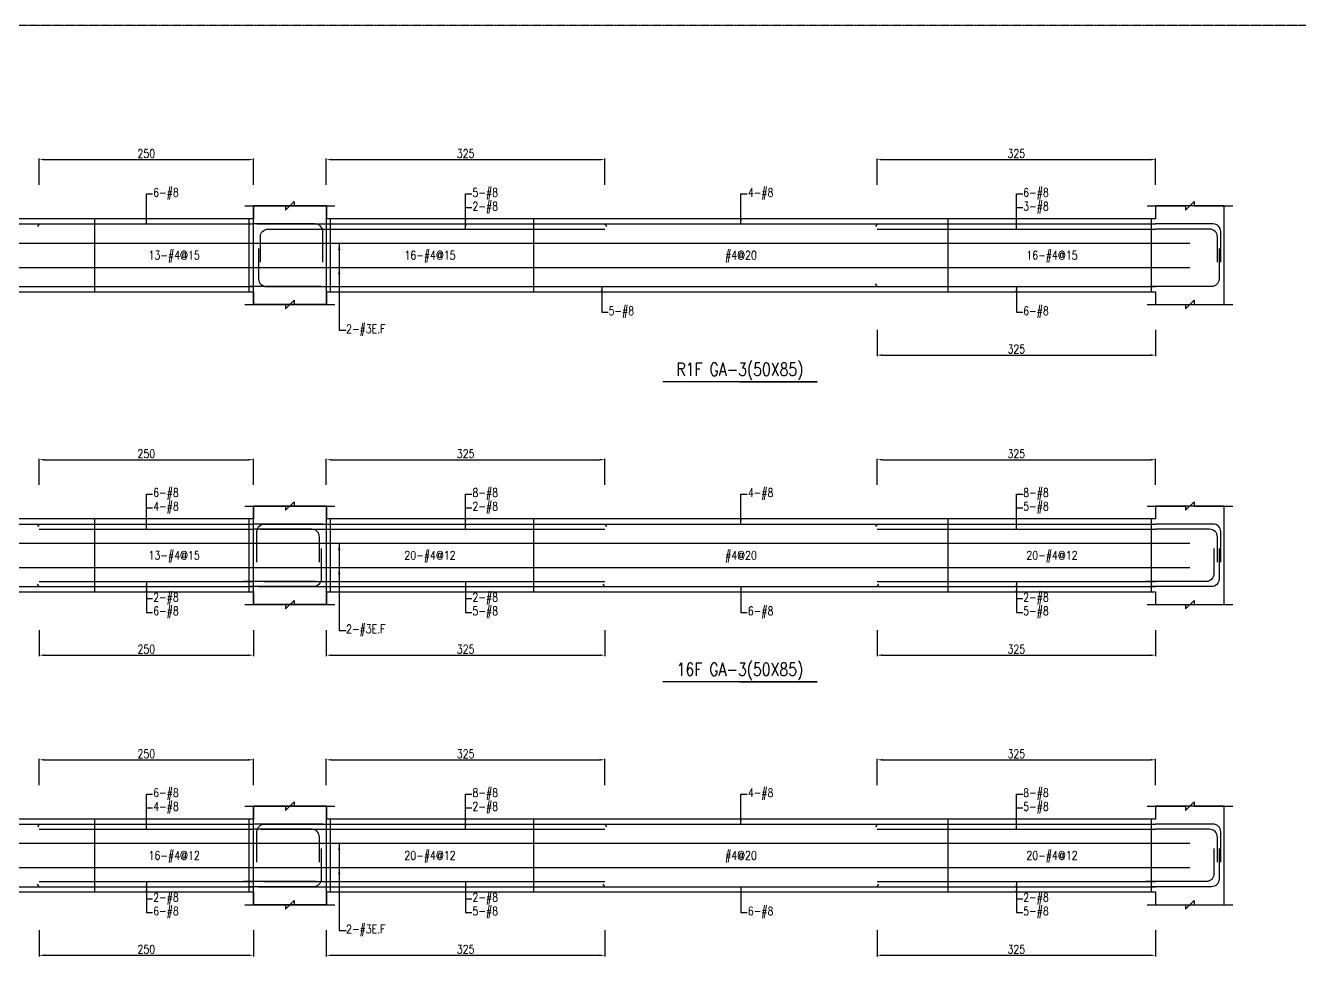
# Model space of a CAD drawing. Header units: millimetres. Extents: x 0 to 84580, y -12276 to 4373.
# Drawn here: x 34273 to 35759, y -2088 to -1000 of the extents above; entities that cross this region are included whole.
import ezdxf
from ezdxf.enums import TextEntityAlignment as Align

# ---------------------------------------------------------------- set-up
doc = ezdxf.new("R2010")
doc.units = ezdxf.units.MM
doc.header["$MEASUREMENT"] = 0
doc.linetypes.add('CENTER', pattern=[2, 1.25, -0.25, 0.25, -0.25])
for name, color, linetype in [('S-DIM', 2, 'Continuous'), ('S-GRID', 1, 'CENTER'), ('S-LEADER', 2, 'Continuous'), ('S-RC', 130, 'Continuous'), ('S-REINF', 6, 'Continuous'), ('S-TEXT', 2, 'Continuous')]:
    doc.layers.add(name, color=color, linetype=linetype)
doc.styles.add('CS4', font='romans.shx', dxfattribs={"width": 0.8, "bigfont": 'lsp.shx'})
doc.styles.get("Standard").update_dxf_attribs({"font": 'arial.ttf'})
doc.dimstyles.new('ISO-25', dxfattribs={"dimtxt": 2.5, "dimasz": 2.5, "dimexe": 1.25, "dimexo": 0.625, "dimtad": 1, "dimtxsty": 'Standard', "dimcen": 2.5, "dimadec": 0, "dimazin": 0, "dimtfac": 1, "dimtmove": 0, "dimatfit": 3, "dimfxl": 0, "dimarcsym": 0})

# ---------------------------------------------------------------- blocks, each defined once
blk = doc.blocks.new('*D927')
at = {"layer": 'DEFPOINTS', "color": 0, "transparency": 16777216}
for p in [(34538.8, -1856.4), (34288.8, -1886.4), (34538.8, -1886.4)]:
    blk.add_point(p, dxfattribs=at)
at = {"layer": 'S-DIM', "color": 0, "lineweight": -2, "transparency": 16777216}
for p, q in [((34288.8, -1885.8), (34288.8, -1855.2)), ((34294.8, -1856.4), (34532.8, -1856.4)), ((34538.8, -1885.8), (34538.8, -1855.2))]:
    blk.add_line(p, q, dxfattribs=at)
at = {"layer": 'S-DIM', "color": 0, "transparency": 16777216}
for points in [[(34294.8, -1855.4), (34294.8, -1857.4), (34288.8, -1856.4)], [(34532.8, -1855.4), (34532.8, -1857.4), (34538.8, -1856.4)]]:
    blk.add_solid(points, dxfattribs=at)
at = {"layer": 'S-DIM', "color": 0, "transparency": 16777216, "insert": (34413.8, -1849.4), "char_height": 10, "attachment_point": 5, "style": 'CS4'}
blk.add_mtext('250', dxfattribs=at)
blk = doc.blocks.new('*D929')
at = {"layer": 'DEFPOINTS', "color": 0, "transparency": 16777216}
for p in [(34288.8, -2054.4), (34538.8, -2054.4), (34538.8, -2084.4)]:
    blk.add_point(p, dxfattribs=at)
at = {"layer": 'S-DIM', "color": 0, "lineweight": -2, "transparency": 16777216}
for p, q in [((34288.8, -2055.1), (34288.8, -2085.7)), ((34538.8, -2055.1), (34538.8, -2085.7)), ((34294.8, -2084.4), (34532.8, -2084.4))]:
    blk.add_line(p, q, dxfattribs=at)
at = {"layer": 'S-DIM', "color": 0, "transparency": 16777216}
for points in [[(34294.8, -2083.4), (34294.8, -2085.4), (34288.8, -2084.4)], [(34532.8, -2083.4), (34532.8, -2085.4), (34538.8, -2084.4)]]:
    blk.add_solid(points, dxfattribs=at)
at = {"layer": 'S-DIM', "color": 0, "transparency": 16777216, "insert": (34413.8, -2077.4), "char_height": 10, "attachment_point": 5, "style": 'CS4'}
blk.add_mtext('250', dxfattribs=at)
blk = doc.blocks.new('*D931')
at = {"layer": 'DEFPOINTS', "color": 0, "transparency": 16777216}
for p in [(34538.8, -1506.4), (34288.8, -1536.4), (34538.8, -1536.4)]:
    blk.add_point(p, dxfattribs=at)
at = {"layer": 'S-DIM', "color": 0, "lineweight": -2, "transparency": 16777216}
for p, q in [((34288.8, -1535.8), (34288.8, -1505.2)), ((34294.8, -1506.4), (34532.8, -1506.4)), ((34538.8, -1535.8), (34538.8, -1505.2))]:
    blk.add_line(p, q, dxfattribs=at)
at = {"layer": 'S-DIM', "color": 0, "transparency": 16777216}
for points in [[(34294.8, -1505.4), (34294.8, -1507.4), (34288.8, -1506.4)], [(34532.8, -1505.4), (34532.8, -1507.4), (34538.8, -1506.4)]]:
    blk.add_solid(points, dxfattribs=at)
at = {"layer": 'S-DIM', "color": 0, "transparency": 16777216, "insert": (34413.8, -1499.4), "char_height": 10, "attachment_point": 5, "style": 'CS4'}
blk.add_mtext('250', dxfattribs=at)
blk = doc.blocks.new('*D933')
at = {"layer": 'DEFPOINTS', "color": 0, "transparency": 16777216}
for p in [(34288.8, -1704.4), (34538.8, -1704.4), (34538.8, -1734.4)]:
    blk.add_point(p, dxfattribs=at)
at = {"layer": 'S-DIM', "color": 0, "lineweight": -2, "transparency": 16777216}
for p, q in [((34288.8, -1705.1), (34288.8, -1735.7)), ((34538.8, -1705.1), (34538.8, -1735.7)), ((34294.8, -1734.4), (34532.8, -1734.4))]:
    blk.add_line(p, q, dxfattribs=at)
at = {"layer": 'S-DIM', "color": 0, "transparency": 16777216}
for points in [[(34294.8, -1733.4), (34294.8, -1735.4), (34288.8, -1734.4)], [(34532.8, -1733.4), (34532.8, -1735.4), (34538.8, -1734.4)]]:
    blk.add_solid(points, dxfattribs=at)
at = {"layer": 'S-DIM', "color": 0, "transparency": 16777216, "insert": (34413.8, -1727.4), "char_height": 10, "attachment_point": 5, "style": 'CS4'}
blk.add_mtext('250', dxfattribs=at)
blk = doc.blocks.new('*D942')
at = {"layer": 'DEFPOINTS', "color": 0, "transparency": 16777216}
for p in [(34538.8, -1156.4), (34288.8, -1186.4), (34538.8, -1186.4)]:
    blk.add_point(p, dxfattribs=at)
at = {"layer": 'S-DIM', "color": 0, "lineweight": -2, "transparency": 16777216}
for p, q in [((34288.8, -1185.8), (34288.8, -1155.2)), ((34294.8, -1156.4), (34532.8, -1156.4)), ((34538.8, -1185.8), (34538.8, -1155.2))]:
    blk.add_line(p, q, dxfattribs=at)
at = {"layer": 'S-DIM', "color": 0, "transparency": 16777216}
for points in [[(34294.8, -1155.4), (34294.8, -1157.4), (34288.8, -1156.4)], [(34532.8, -1155.4), (34532.8, -1157.4), (34538.8, -1156.4)]]:
    blk.add_solid(points, dxfattribs=at)
at = {"layer": 'S-DIM', "color": 0, "transparency": 16777216, "insert": (34413.8, -1149.4), "char_height": 10, "attachment_point": 5, "style": 'CS4'}
blk.add_mtext('250', dxfattribs=at)
blk = doc.blocks.new('*D937')
at = {"layer": 'DEFPOINTS', "color": 0, "transparency": 16777216}
for p in [(34948.8, -1856.4), (34623.8, -1886.4), (34948.8, -1886.4)]:
    blk.add_point(p, dxfattribs=at)
at = {"layer": 'S-DIM', "color": 0, "lineweight": -2, "transparency": 16777216}
for p, q in [((34623.8, -1885.8), (34623.8, -1855.2)), ((34629.8, -1856.4), (34942.8, -1856.4)), ((34948.8, -1885.8), (34948.8, -1855.2))]:
    blk.add_line(p, q, dxfattribs=at)
at = {"layer": 'S-DIM', "color": 0, "transparency": 16777216}
for points in [[(34629.8, -1855.4), (34629.8, -1857.4), (34623.8, -1856.4)], [(34942.8, -1855.4), (34942.8, -1857.4), (34948.8, -1856.4)]]:
    blk.add_solid(points, dxfattribs=at)
at = {"layer": 'S-DIM', "color": 0, "transparency": 16777216, "insert": (34786.3, -1849.4), "char_height": 10, "attachment_point": 5, "style": 'CS4'}
blk.add_mtext('325', dxfattribs=at)
blk = doc.blocks.new('*D938')
at = {"layer": 'DEFPOINTS', "color": 0, "transparency": 16777216}
for p in [(35591.3, -1856.4), (35266.3, -1886.4), (35591.3, -1886.4)]:
    blk.add_point(p, dxfattribs=at)
at = {"layer": 'S-DIM', "color": 0, "lineweight": -2, "transparency": 16777216}
for p, q in [((35266.3, -1885.8), (35266.3, -1855.2)), ((35272.3, -1856.4), (35585.3, -1856.4)), ((35591.3, -1885.8), (35591.3, -1855.2))]:
    blk.add_line(p, q, dxfattribs=at)
at = {"layer": 'S-DIM', "color": 0, "transparency": 16777216}
for points in [[(35272.3, -1855.4), (35272.3, -1857.4), (35266.3, -1856.4)], [(35585.3, -1855.4), (35585.3, -1857.4), (35591.3, -1856.4)]]:
    blk.add_solid(points, dxfattribs=at)
at = {"layer": 'S-DIM', "color": 0, "transparency": 16777216, "insert": (35428.8, -1849.4), "char_height": 10, "attachment_point": 5, "style": 'CS4'}
blk.add_mtext('325', dxfattribs=at)
blk = doc.blocks.new('*D939')
at = {"layer": 'DEFPOINTS', "color": 0, "transparency": 16777216}
for p in [(34623.8, -2054.4), (34948.8, -2054.4), (34948.8, -2084.4)]:
    blk.add_point(p, dxfattribs=at)
at = {"layer": 'S-DIM', "color": 0, "lineweight": -2, "transparency": 16777216}
for p, q in [((34623.8, -2055.1), (34623.8, -2085.7)), ((34948.8, -2055.1), (34948.8, -2085.7)), ((34629.8, -2084.4), (34942.8, -2084.4))]:
    blk.add_line(p, q, dxfattribs=at)
at = {"layer": 'S-DIM', "color": 0, "transparency": 16777216}
for points in [[(34629.8, -2083.4), (34629.8, -2085.4), (34623.8, -2084.4)], [(34942.8, -2083.4), (34942.8, -2085.4), (34948.8, -2084.4)]]:
    blk.add_solid(points, dxfattribs=at)
at = {"layer": 'S-DIM', "color": 0, "transparency": 16777216, "insert": (34786.3, -2077.4), "char_height": 10, "attachment_point": 5, "style": 'CS4'}
blk.add_mtext('325', dxfattribs=at)
blk = doc.blocks.new('*D940')
at = {"layer": 'DEFPOINTS', "color": 0, "transparency": 16777216}
for p in [(35266.3, -2054.4), (35591.3, -2054.4), (35591.3, -2084.4)]:
    blk.add_point(p, dxfattribs=at)
at = {"layer": 'S-DIM', "color": 0, "lineweight": -2, "transparency": 16777216}
for p, q in [((35266.3, -2055.1), (35266.3, -2085.7)), ((35591.3, -2055.1), (35591.3, -2085.7)), ((35272.3, -2084.4), (35585.3, -2084.4))]:
    blk.add_line(p, q, dxfattribs=at)
at = {"layer": 'S-DIM', "color": 0, "transparency": 16777216}
for points in [[(35272.3, -2083.4), (35272.3, -2085.4), (35266.3, -2084.4)], [(35585.3, -2083.4), (35585.3, -2085.4), (35591.3, -2084.4)]]:
    blk.add_solid(points, dxfattribs=at)
at = {"layer": 'S-DIM', "color": 0, "transparency": 16777216, "insert": (35428.8, -2077.4), "char_height": 10, "attachment_point": 5, "style": 'CS4'}
blk.add_mtext('325', dxfattribs=at)
blk = doc.blocks.new('*D948')
at = {"layer": 'DEFPOINTS', "color": 0, "transparency": 16777216}
for p in [(34948.8, -1506.4), (34623.8, -1536.4), (34948.8, -1536.4)]:
    blk.add_point(p, dxfattribs=at)
at = {"layer": 'S-DIM', "color": 0, "lineweight": -2, "transparency": 16777216}
for p, q in [((34623.8, -1535.8), (34623.8, -1505.2)), ((34629.8, -1506.4), (34942.8, -1506.4)), ((34948.8, -1535.8), (34948.8, -1505.2))]:
    blk.add_line(p, q, dxfattribs=at)
at = {"layer": 'S-DIM', "color": 0, "transparency": 16777216}
for points in [[(34629.8, -1505.4), (34629.8, -1507.4), (34623.8, -1506.4)], [(34942.8, -1505.4), (34942.8, -1507.4), (34948.8, -1506.4)]]:
    blk.add_solid(points, dxfattribs=at)
at = {"layer": 'S-DIM', "color": 0, "transparency": 16777216, "insert": (34786.3, -1499.4), "char_height": 10, "attachment_point": 5, "style": 'CS4'}
blk.add_mtext('325', dxfattribs=at)
blk = doc.blocks.new('*D949')
at = {"layer": 'DEFPOINTS', "color": 0, "transparency": 16777216}
for p in [(35591.3, -1506.4), (35266.3, -1536.4), (35591.3, -1536.4)]:
    blk.add_point(p, dxfattribs=at)
at = {"layer": 'S-DIM', "color": 0, "lineweight": -2, "transparency": 16777216}
for p, q in [((35266.3, -1535.8), (35266.3, -1505.2)), ((35272.3, -1506.4), (35585.3, -1506.4)), ((35591.3, -1535.8), (35591.3, -1505.2))]:
    blk.add_line(p, q, dxfattribs=at)
at = {"layer": 'S-DIM', "color": 0, "transparency": 16777216}
for points in [[(35272.3, -1505.4), (35272.3, -1507.4), (35266.3, -1506.4)], [(35585.3, -1505.4), (35585.3, -1507.4), (35591.3, -1506.4)]]:
    blk.add_solid(points, dxfattribs=at)
at = {"layer": 'S-DIM', "color": 0, "transparency": 16777216, "insert": (35428.8, -1499.4), "char_height": 10, "attachment_point": 5, "style": 'CS4'}
blk.add_mtext('325', dxfattribs=at)
blk = doc.blocks.new('*D950')
at = {"layer": 'DEFPOINTS', "color": 0, "transparency": 16777216}
for p in [(34623.8, -1704.4), (34948.8, -1704.4), (34948.8, -1734.4)]:
    blk.add_point(p, dxfattribs=at)
at = {"layer": 'S-DIM', "color": 0, "lineweight": -2, "transparency": 16777216}
for p, q in [((34623.8, -1705.1), (34623.8, -1735.7)), ((34948.8, -1705.1), (34948.8, -1735.7)), ((34629.8, -1734.4), (34942.8, -1734.4))]:
    blk.add_line(p, q, dxfattribs=at)
at = {"layer": 'S-DIM', "color": 0, "transparency": 16777216}
for points in [[(34629.8, -1733.4), (34629.8, -1735.4), (34623.8, -1734.4)], [(34942.8, -1733.4), (34942.8, -1735.4), (34948.8, -1734.4)]]:
    blk.add_solid(points, dxfattribs=at)
at = {"layer": 'S-DIM', "color": 0, "transparency": 16777216, "insert": (34786.3, -1727.4), "char_height": 10, "attachment_point": 5, "style": 'CS4'}
blk.add_mtext('325', dxfattribs=at)
blk = doc.blocks.new('*D951')
at = {"layer": 'DEFPOINTS', "color": 0, "transparency": 16777216}
for p in [(35266.3, -1704.4), (35591.3, -1704.4), (35591.3, -1734.4)]:
    blk.add_point(p, dxfattribs=at)
at = {"layer": 'S-DIM', "color": 0, "lineweight": -2, "transparency": 16777216}
for p, q in [((35266.3, -1705.1), (35266.3, -1735.7)), ((35591.3, -1705.1), (35591.3, -1735.7)), ((35272.3, -1734.4), (35585.3, -1734.4))]:
    blk.add_line(p, q, dxfattribs=at)
at = {"layer": 'S-DIM', "color": 0, "transparency": 16777216}
for points in [[(35272.3, -1733.4), (35272.3, -1735.4), (35266.3, -1734.4)], [(35585.3, -1733.4), (35585.3, -1735.4), (35591.3, -1734.4)]]:
    blk.add_solid(points, dxfattribs=at)
at = {"layer": 'S-DIM', "color": 0, "transparency": 16777216, "insert": (35428.8, -1727.4), "char_height": 10, "attachment_point": 5, "style": 'CS4'}
blk.add_mtext('325', dxfattribs=at)
blk = doc.blocks.new('*D952')
at = {"layer": 'DEFPOINTS', "color": 0, "transparency": 16777216}
for p in [(34948.8, -1156.4), (34623.8, -1186.4), (34948.8, -1186.4)]:
    blk.add_point(p, dxfattribs=at)
at = {"layer": 'S-DIM', "color": 0, "lineweight": -2, "transparency": 16777216}
for p, q in [((34623.8, -1185.8), (34623.8, -1155.2)), ((34629.8, -1156.4), (34942.8, -1156.4)), ((34948.8, -1185.8), (34948.8, -1155.2))]:
    blk.add_line(p, q, dxfattribs=at)
at = {"layer": 'S-DIM', "color": 0, "transparency": 16777216}
for points in [[(34629.8, -1155.4), (34629.8, -1157.4), (34623.8, -1156.4)], [(34942.8, -1155.4), (34942.8, -1157.4), (34948.8, -1156.4)]]:
    blk.add_solid(points, dxfattribs=at)
at = {"layer": 'S-DIM', "color": 0, "transparency": 16777216, "insert": (34786.3, -1149.4), "char_height": 10, "attachment_point": 5, "style": 'CS4'}
blk.add_mtext('325', dxfattribs=at)
blk = doc.blocks.new('*D953')
at = {"layer": 'DEFPOINTS', "color": 0, "transparency": 16777216}
for p in [(35591.3, -1156.4), (35266.3, -1186.4), (35591.3, -1186.4)]:
    blk.add_point(p, dxfattribs=at)
at = {"layer": 'S-DIM', "color": 0, "lineweight": -2, "transparency": 16777216}
for p, q in [((35266.3, -1185.8), (35266.3, -1155.2)), ((35272.3, -1156.4), (35585.3, -1156.4)), ((35591.3, -1185.8), (35591.3, -1155.2))]:
    blk.add_line(p, q, dxfattribs=at)
at = {"layer": 'S-DIM', "color": 0, "transparency": 16777216}
for points in [[(35272.3, -1155.4), (35272.3, -1157.4), (35266.3, -1156.4)], [(35585.3, -1155.4), (35585.3, -1157.4), (35591.3, -1156.4)]]:
    blk.add_solid(points, dxfattribs=at)
at = {"layer": 'S-DIM', "color": 0, "transparency": 16777216, "insert": (35428.8, -1149.4), "char_height": 10, "attachment_point": 5, "style": 'CS4'}
blk.add_mtext('325', dxfattribs=at)
blk = doc.blocks.new('*D954')
at = {"layer": 'DEFPOINTS', "color": 0, "transparency": 16777216}
for p in [(35266.3, -1354.4), (35591.3, -1354.4), (35591.3, -1384.4)]:
    blk.add_point(p, dxfattribs=at)
at = {"layer": 'S-DIM', "color": 0, "lineweight": -2, "transparency": 16777216}
for p, q in [((35266.3, -1355.1), (35266.3, -1385.7)), ((35591.3, -1355.1), (35591.3, -1385.7)), ((35272.3, -1384.4), (35585.3, -1384.4))]:
    blk.add_line(p, q, dxfattribs=at)
at = {"layer": 'S-DIM', "color": 0, "transparency": 16777216}
for points in [[(35272.3, -1383.4), (35272.3, -1385.4), (35266.3, -1384.4)], [(35585.3, -1383.4), (35585.3, -1385.4), (35591.3, -1384.4)]]:
    blk.add_solid(points, dxfattribs=at)
at = {"layer": 'S-DIM', "color": 0, "transparency": 16777216, "insert": (35428.8, -1377.4), "char_height": 10, "attachment_point": 5, "style": 'CS4'}
blk.add_mtext('325', dxfattribs=at)

msp = doc.modelspace()

# ---------------------------------------------------------------- linework, layer by layer
at = {"layer": 'S-GRID'}
msp.add_lwpolyline([(32603, -3069), (35832, -3069), (35832, -1000), (32603, -1000), (32603, -3069)], dxfattribs=at)
at = {"layer": 'S-RC'}
for points in [[(34528.814, -1210.438), (34576.314, -1210.447), (34576.313, -1215.447), (34586.315, -1205.449), (34586.314, -1210.449), (34633.814, -1210.459)], [(34528.814, -1210.438), (34576.314, -1210.447), (34576.313, -1215.447), (34586.315, -1205.449), (34586.314, -1210.449), (34633.814, -1210.459)], [(34538.814, -1310.438), (34538.814, -1325.438), (34623.814, -1325.438), (34623.814, -1210.438), (34538.814, -1210.438), (34538.814, -1225.438)], [(34623.814, -1310.438), (34623.814, -1325.438), (34538.814, -1325.438), (34538.814, -1210.438), (34623.814, -1210.438), (34623.814, -1225.438)], [(35581.314, -1210.438), (35626.314, -1210.447), (35626.313, -1215.447), (35636.315, -1205.449), (35636.314, -1210.449), (35681.314, -1210.458)], [(35591.314, -1310.438), (35591.314, -1325.438), (35671.314, -1325.438), (35671.314, -1210.438), (35591.314, -1210.438), (35591.314, -1225.438)], [(34538.814, -1225.438), (33798.814, -1225.438)], [(35591.314, -1225.438), (34623.814, -1225.438)], [(33798.814, -1310.438), (34538.814, -1310.438)], [(34528.814, -1325.438), (34576.314, -1325.447), (34576.313, -1330.447), (34586.315, -1320.449), (34586.314, -1325.449), (34633.814, -1325.459)], [(34528.814, -1325.438), (34576.314, -1325.447), (34576.313, -1330.447), (34586.315, -1320.449), (34586.314, -1325.449), (34633.814, -1325.459)], [(34623.814, -1310.438), (35591.314, -1310.438)], [(35581.314, -1325.438), (35626.314, -1325.447), (35626.313, -1330.447), (35636.315, -1320.449), (35636.314, -1325.449), (35681.314, -1325.458)], [(35106.314, -1415.438), (35196.314, -1415.438), (35016.314, -1415.438)], [(34528.814, -1560.438), (34576.314, -1560.447), (34576.313, -1565.447), (34586.315, -1555.449), (34586.314, -1560.449), (34633.814, -1560.459)], [(34528.814, -1560.438), (34576.314, -1560.447), (34576.313, -1565.447), (34586.315, -1555.449), (34586.314, -1560.449), (34633.814, -1560.459)], [(34538.814, -1660.438), (34538.814, -1675.438), (34623.814, -1675.438), (34623.814, -1560.438), (34538.814, -1560.438), (34538.814, -1575.438)], [(34623.814, -1660.438), (34623.814, -1675.438), (34538.814, -1675.438), (34538.814, -1560.438), (34623.814, -1560.438), (34623.814, -1575.438)], [(35581.314, -1560.438), (35626.314, -1560.447), (35626.313, -1565.447), (35636.315, -1555.449), (35636.314, -1560.449), (35681.314, -1560.458)], [(35591.314, -1660.438), (35591.314, -1675.438), (35671.314, -1675.438), (35671.314, -1560.438), (35591.314, -1560.438), (35591.314, -1575.438)], [(34538.814, -1575.438), (33798.814, -1575.438)], [(35591.314, -1575.438), (34623.814, -1575.438)], [(33798.814, -1660.438), (34538.814, -1660.438)], [(34623.814, -1660.438), (35591.314, -1660.438)], [(34528.814, -1675.438), (34576.314, -1675.447), (34576.313, -1680.447), (34586.315, -1670.449), (34586.314, -1675.449), (34633.814, -1675.459)], [(34528.814, -1675.438), (34576.314, -1675.447), (34576.313, -1680.447), (34586.315, -1670.449), (34586.314, -1675.449), (34633.814, -1675.459)], [(35581.314, -1675.438), (35626.314, -1675.447), (35626.313, -1680.447), (35636.315, -1670.449), (35636.314, -1675.449), (35681.314, -1675.458)], [(35106.314, -1765.438), (35196.314, -1765.438), (35016.314, -1765.438)], [(34528.814, -1910.438), (34576.314, -1910.447), (34576.313, -1915.447), (34586.315, -1905.449), (34586.314, -1910.449), (34633.814, -1910.459)], [(34528.814, -1910.438), (34576.314, -1910.447), (34576.313, -1915.447), (34586.315, -1905.449), (34586.314, -1910.449), (34633.814, -1910.459)], [(34538.814, -2010.438), (34538.814, -2025.438), (34623.814, -2025.438), (34623.814, -1910.438), (34538.814, -1910.438), (34538.814, -1925.438)], [(34623.814, -2010.438), (34623.814, -2025.438), (34538.814, -2025.438), (34538.814, -1910.438), (34623.814, -1910.438), (34623.814, -1925.438)], [(35581.314, -1910.438), (35626.314, -1910.447), (35626.313, -1915.447), (35636.315, -1905.449), (35636.314, -1910.449), (35681.314, -1910.458)], [(35591.314, -2010.438), (35591.314, -2025.438), (35671.314, -2025.438), (35671.314, -1910.438), (35591.314, -1910.438), (35591.314, -1925.438)], [(34538.814, -1925.438), (33798.814, -1925.438)], [(35591.314, -1925.438), (34623.814, -1925.438)], [(33798.814, -2010.438), (34538.814, -2010.438)], [(34528.814, -2025.438), (34576.314, -2025.447), (34576.313, -2030.447), (34586.315, -2020.449), (34586.314, -2025.449), (34633.814, -2025.459)], [(34528.814, -2025.438), (34576.314, -2025.447), (34576.313, -2030.447), (34586.315, -2020.449), (34586.314, -2025.449), (34633.814, -2025.459)], [(34623.814, -2010.438), (35591.314, -2010.438)], [(35581.314, -2025.438), (35626.314, -2025.447), (35626.313, -2030.447), (35636.315, -2020.449), (35636.314, -2025.449), (35681.314, -2025.458)]]:
    msp.add_lwpolyline(points, dxfattribs=at)
at = {"layer": 'S-REINF'}
for points in [[(34048.814, -1231.438), (34288.814, -1231.438)], [(34288.814, -1231.438), (34286.814, -1234.438)], [(34288.814, -1231.438), (34538.814, -1231.438)], [(34542.814, -1231.438), (34623.814, -1231.438)], [(34623.814, -1231.438), (34948.814, -1231.438)], [(34948.814, -1231.438), (34950.814, -1234.438)], [(34948.814, -1231.438), (35266.314, -1231.438)], [(35266.314, -1231.438), (35264.314, -1234.438)], [(35266.314, -1231.438), (35591.314, -1231.438)], [(34623.814, -1237.438), (34948.814, -1237.438)], [(35266.314, -1237.438), (35591.314, -1237.438)], [(33798.814, -1304.438), (34538.814, -1304.438)], [(34617.814, -1304.438), (34532.814, -1304.438)], [(34623.814, -1304.438), (35266.314, -1304.438)], [(35266.314, -1304.438), (35264.314, -1301.438)], [(35266.314, -1304.438), (35591.314, -1304.438)], [(34048.814, -1581.438), (34288.814, -1581.438)], [(34288.814, -1581.438), (34286.814, -1584.438)], [(34288.814, -1581.438), (34538.814, -1581.438)], [(34288.814, -1587.438), (34538.814, -1587.438)], [(34619.814, -1581.438), (34538.814, -1581.438)], [(34546.814, -1587.438), (34623.814, -1587.438)], [(34623.814, -1581.438), (34948.814, -1581.438)], [(34623.814, -1587.438), (34948.814, -1587.438)], [(34948.814, -1581.438), (34950.814, -1584.438)], [(34948.814, -1581.438), (35266.314, -1581.438)], [(35266.314, -1581.438), (35264.314, -1584.438)], [(35266.314, -1581.438), (35591.314, -1581.438)], [(35266.314, -1587.438), (35591.314, -1587.438)], [(34288.814, -1648.438), (34538.814, -1648.438)], [(34611.814, -1648.438), (34526.814, -1648.438)], [(34550.814, -1648.438), (34623.814, -1648.438)], [(34623.814, -1648.438), (34948.814, -1648.438)], [(35266.314, -1648.438), (35591.314, -1648.438)], [(34048.814, -1654.438), (34288.814, -1654.438)], [(34288.814, -1654.438), (34286.814, -1651.438)], [(34288.814, -1654.438), (34538.814, -1654.438)], [(34544.814, -1654.438), (34623.814, -1654.438)], [(34623.814, -1654.438), (34948.814, -1654.438)], [(34948.814, -1654.438), (34946.814, -1651.438)], [(34948.814, -1654.438), (35266.314, -1654.438)], [(35266.314, -1654.438), (35268.314, -1651.438)], [(35266.314, -1654.438), (35591.314, -1654.438)], [(34048.814, -1931.438), (34288.814, -1931.438)], [(34288.814, -1931.438), (34286.814, -1934.438)], [(34288.814, -1931.438), (34538.814, -1931.438)], [(34619.814, -1931.438), (34538.814, -1931.438)], [(34623.814, -1931.438), (34948.814, -1931.438)], [(34948.814, -1931.438), (34950.814, -1934.438)], [(34948.814, -1931.438), (35266.314, -1931.438)], [(35266.314, -1931.438), (35264.314, -1934.438)], [(35266.314, -1931.438), (35591.314, -1931.438)], [(34288.814, -1937.438), (34538.814, -1937.438)], [(34546.814, -1937.438), (34623.814, -1937.438)], [(34623.814, -1937.438), (34948.814, -1937.438)], [(35266.314, -1937.438), (35591.314, -1937.438)], [(34048.814, -2004.438), (34288.814, -2004.438)], [(34288.814, -2004.438), (34286.814, -2001.438)], [(34288.814, -1998.438), (34538.814, -1998.438)], [(34288.814, -2004.438), (34538.814, -2004.438)], [(34611.814, -1998.438), (34526.814, -1998.438)], [(34544.814, -2004.438), (34623.814, -2004.438)], [(34550.814, -1998.438), (34623.814, -1998.438)], [(34623.814, -1998.438), (34948.814, -1998.438)], [(34623.814, -2004.438), (34948.814, -2004.438)], [(34948.814, -2004.438), (34946.814, -2001.438)], [(34948.814, -2004.438), (35266.314, -2004.438)], [(35266.314, -1998.438), (35591.314, -1998.438)], [(35266.314, -2004.438), (35268.314, -2001.438)], [(35266.314, -2004.438), (35591.314, -2004.438)]]:
    msp.add_lwpolyline(points, dxfattribs=at)
at = {"layer": 'S-REINF', "color": 1}
for points in [[(34353.814, -1310.438), (34353.814, -1225.438)], [(34533.814, -1310.438), (34533.814, -1225.438)], [(34628.814, -1310.438), (34628.814, -1225.438)], [(34865.689, -1310.438), (34865.689, -1225.438)], [(35349.439, -1310.438), (35349.439, -1225.438)], [(35586.314, -1310.438), (35586.314, -1225.438)], [(33756.314, -1253.771), (34581.314, -1253.771)], [(34581.314, -1253.771), (35631.314, -1253.771)], [(33756.314, -1282.105), (34581.314, -1282.105)], [(34581.314, -1282.105), (35631.314, -1282.105)], [(34353.814, -1660.438), (34353.814, -1575.438)], [(34533.814, -1660.438), (34533.814, -1575.438)], [(34628.814, -1660.438), (34628.814, -1575.438)], [(34865.689, -1660.438), (34865.689, -1575.438)], [(35349.439, -1660.438), (35349.439, -1575.438)], [(35586.314, -1660.438), (35586.314, -1575.438)], [(33756.314, -1603.771), (34581.314, -1603.771)], [(34581.314, -1603.771), (35631.314, -1603.771)], [(33756.314, -1632.105), (34581.314, -1632.105)], [(34581.314, -1632.105), (35631.314, -1632.105)], [(34353.814, -2010.438), (34353.814, -1925.438)], [(34533.814, -2010.438), (34533.814, -1925.438)], [(34628.814, -2010.438), (34628.814, -1925.438)], [(34865.689, -2010.438), (34865.689, -1925.438)], [(35349.439, -2010.438), (35349.439, -1925.438)], [(35586.314, -2010.438), (35586.314, -1925.438)], [(33756.314, -1953.771), (34581.314, -1953.771)], [(34581.314, -1953.771), (35631.314, -1953.771)], [(33756.314, -1982.105), (34581.314, -1982.105)], [(34581.314, -1982.105), (35631.314, -1982.105)]]:
    msp.add_lwpolyline(points, dxfattribs=at)
at = {"layer": 'S-REINF'}
for points in [[(34619.814, -1275.938), (34619.814, -1240.438, 0.41421356), (34610.814, -1231.438), (34538.814, -1231.438)], [(35667.314, -1275.938), (35667.314, -1240.438, 0.41421356), (35658.314, -1231.438), (35591.314, -1231.438)], [(34546.814, -1275.938), (34546.814, -1246.438, -0.41421356), (34555.814, -1237.438), (34623.814, -1237.438)], [(35663.314, -1275.938), (35663.314, -1246.438, 0.41421356), (35654.314, -1237.438), (35591.314, -1237.438)], [(34544.814, -1259.938), (34544.814, -1295.438, 0.41421356), (34553.814, -1304.438), (34623.814, -1304.438)], [(35665.314, -1259.938), (35665.314, -1295.438, -0.41421356), (35656.314, -1304.438), (35585.314, -1304.438)], [(34615.814, -1625.938), (34615.814, -1596.438, 0.41421356), (34606.814, -1587.438), (34538.814, -1587.438)], [(34542.814, -1625.938), (34542.814, -1590.438, -0.41421356), (34551.814, -1581.438), (34623.814, -1581.438)], [(35667.314, -1625.938), (35667.314, -1590.438, 0.41421356), (35658.314, -1581.438), (35591.314, -1581.438)], [(35663.314, -1625.938), (35663.314, -1596.438, 0.41421356), (35654.314, -1587.438), (35591.314, -1587.438)], [(34617.814, -1609.938), (34617.814, -1645.438, -0.41421356), (34608.814, -1654.438), (34532.814, -1654.438)], [(35659.314, -1609.938), (35659.314, -1639.438, -0.41421356), (35650.314, -1648.438), (35579.314, -1648.438)], [(35665.314, -1609.938), (35665.314, -1645.438, -0.41421356), (35656.314, -1654.438), (35585.314, -1654.438)], [(34542.814, -1975.938), (34542.814, -1940.438, -0.41421356), (34551.814, -1931.438), (34623.814, -1931.438)], [(35667.314, -1975.938), (35667.314, -1940.438, 0.41421356), (35658.314, -1931.438), (35591.314, -1931.438)], [(34615.814, -1975.938), (34615.814, -1946.438, 0.41421356), (34606.814, -1937.438), (34538.814, -1937.438)], [(35663.314, -1975.938), (35663.314, -1946.438, 0.41421356), (35654.314, -1937.438), (35591.314, -1937.438)], [(34617.814, -1959.938), (34617.814, -1995.438, -0.41421356), (34608.814, -2004.438), (34532.814, -2004.438)], [(35659.314, -1959.938), (35659.314, -1989.438, -0.41421356), (35650.314, -1998.438), (35579.314, -1998.438)], [(35665.314, -1959.938), (35665.314, -1995.438, -0.41421356), (35656.314, -2004.438), (35585.314, -2004.438)]]:
    msp.add_lwpolyline(points, format="xyb", dxfattribs=at)

# ---------------------------------------------------------------- texts
at = {"layer": 'S-LEADER', "char_height": 10, "attachment_point": 4, "style": 'CS4'}
for s, insert in [('6-#8', (34421.814, -1196.438)), ('5-#8', (34794.314, -1196.438)), ('4-#8', (35115.564, -1196.438)), ('6-#8', (35436.814, -1196.438)), ('2-#8', (34794.314, -1212.438)), ('3-#8', (35436.814, -1212.438)), ('5-#8', (34953.064, -1334.438)), ('6-#8', (35436.814, -1334.438)), ('6-#8', (34421.814, -1546.438)), ('8-#8', (34794.314, -1546.438)), ('4-#8', (35115.564, -1546.438)), ('8-#8', (35436.814, -1546.438)), ('4-#8', (34421.814, -1562.438)), ('2-#8', (34794.314, -1562.438)), ('5-#8', (35436.814, -1562.438)), ('2-#8', (34421.814, -1668.438)), ('2-#8', (34794.314, -1668.438)), ('2-#8', (35436.814, -1668.438)), ('6-#8', (34421.814, -1684.438)), ('5-#8', (34794.314, -1684.438)), ('6-#8', (35115.564, -1684.438)), ('5-#8', (35436.814, -1684.438)), ('6-#8', (34421.814, -1896.438)), ('8-#8', (34794.314, -1896.438)), ('4-#8', (35115.564, -1896.438)), ('8-#8', (35436.814, -1896.438)), ('4-#8', (34421.814, -1912.438)), ('2-#8', (34794.314, -1912.438)), ('5-#8', (35436.814, -1912.438)), ('2-#8', (34421.814, -2018.438)), ('2-#8', (34794.314, -2018.438)), ('2-#8', (35436.814, -2018.438)), ('6-#8', (34421.814, -2034.438)), ('5-#8', (34794.314, -2034.438)), ('6-#8', (35115.564, -2034.438)), ('5-#8', (35436.814, -2034.438))]:
    msp.add_mtext(s, dxfattribs=dict(at, insert=insert))
at = {"layer": 'S-LEADER', "color": 3, "char_height": 10, "attachment_point": 4, "style": 'CS4'}
for insert in [(34646.814, -1355.438), (34646.814, -1705.438), (34646.814, -2055.438)]:
    msp.add_mtext('2-#3E.F', dxfattribs=dict(at, insert=insert))
at = {"layer": 'S-RC', "style": 'CS4', "width": 0.8}
for s, p in [('R1F GA-3(50X85)', (35106.314, -1408.438)), ('16F GA-3(50X85)', (35106.314, -1758.438))]:
    msp.add_text(s, height=15, dxfattribs=at).set_placement(p, align=Align.CENTER)
at = {"layer": 'S-TEXT', "color": 1, "style": 'CS4', "width": 0.8}
for s, p in [('13-#4@15', (34446.314, -1272.938)), ('16-#4@15', (34744.752, -1272.938)), ('#4@20', (35107.564, -1272.938)), ('16-#4@15', (35470.377, -1272.938)), ('13-#4@15', (34446.314, -1622.938)), ('20-#4@12', (34744.752, -1622.938)), ('#4@20', (35107.564, -1622.938)), ('20-#4@12', (35470.377, -1622.938)), ('16-#4@12', (34446.314, -1972.938)), ('20-#4@12', (34744.752, -1972.938)), ('#4@20', (35107.564, -1972.938)), ('20-#4@12', (35470.377, -1972.938))]:
    msp.add_text(s, height=10, dxfattribs=at).set_placement(p, align=Align.CENTER)

# ---------------------------------------------------------------- dimensions: what is measured, and where the dimension line sits
at = {"layer": 'S-DIM'}
for p1, p2, distance, picture, middle in [((34288.814, -1186.438), (34538.814, -1186.438), 30, '*D942', (34413.814, -1149.438)), ((34623.814, -1186.438), (34948.814, -1186.438), 30, '*D952', (34786.314, -1149.438)), ((35266.314, -1186.438), (35591.314, -1186.438), 30, '*D953', (35428.814, -1149.438)), ((35266.314, -1354.438), (35591.314, -1354.438), -30, '*D954', (35428.814, -1377.438)), ((34288.814, -1536.438), (34538.814, -1536.438), 30, '*D931', (34413.814, -1499.438)), ((34623.814, -1536.438), (34948.814, -1536.438), 30, '*D948', (34786.314, -1499.438)), ((35266.314, -1536.438), (35591.314, -1536.438), 30, '*D949', (35428.814, -1499.438)), ((34288.814, -1704.438), (34538.814, -1704.438), -30, '*D933', (34413.814, -1727.438)), ((34623.814, -1704.438), (34948.814, -1704.438), -30, '*D950', (34786.314, -1727.438)), ((35266.314, -1704.438), (35591.314, -1704.438), -30, '*D951', (35428.814, -1727.438)), ((34288.814, -1886.438), (34538.814, -1886.438), 30, '*D927', (34413.814, -1849.438)), ((34623.814, -1886.438), (34948.814, -1886.438), 30, '*D937', (34786.314, -1849.438)), ((35266.314, -1886.438), (35591.314, -1886.438), 30, '*D938', (35428.814, -1849.438)), ((34288.814, -2054.438), (34538.814, -2054.438), -30, '*D929', (34413.814, -2077.438)), ((34623.814, -2054.438), (34948.814, -2054.438), -30, '*D939', (34786.314, -2077.438)), ((35266.314, -2054.438), (35591.314, -2054.438), -30, '*D940', (35428.814, -2077.438))]:
    dim = msp.add_aligned_dim(p1=p1, p2=p2, distance=distance, dimstyle='ISO-25', override={"dimtxt": 10, "dimasz": 6, "dimgap": 2, "dimtxsty": 'CS4'}, dxfattribs=at)
    dim.commit()
    dim.dimension.update_dxf_attribs({"geometry": picture, "text_midpoint": middle})

# ---------------------------------------------------------------- leaders
at = {"layer": 'S-LEADER', "annotation_type": 0, "has_hookline": 1, "hookline_direction": 0}
for points, override, text_width in [([(34413.814, -1231.438), (34413.814, -1196.438), (34421.189, -1196.438)], {"dimasz": 6, "dimtad": 0}, 30.476), ([(34786.314, -1231.438), (34786.314, -1196.438), (34793.689, -1196.438)], {"dimasz": 6, "dimtad": 0}, 30.857), ([(35107.564, -1231.438), (35107.564, -1196.438), (35114.939, -1196.438)], {"dimasz": 6, "dimtad": 0}, 30.857), ([(35428.814, -1231.438), (35428.814, -1196.438), (35436.189, -1196.438)], {"dimasz": 6, "dimtad": 0}, 30.476), ([(34786.314, -1237.438), (34786.314, -1212.438), (34793.689, -1212.438)], {"dimasz": 6, "dimtad": 0}, 30.857), ([(35428.814, -1237.438), (35428.814, -1212.438), (35436.189, -1212.438)], {"dimasz": 6, "dimtad": 0}, 30.857), ([(34638.814, -1282.105), (34638.814, -1355.438), (34646.189, -1355.438)], {"dimasz": 8, "dimtad": 0}, 49.524), ([(34945.064, -1304.438), (34945.064, -1334.438), (34952.439, -1334.438)], {"dimasz": 6, "dimtad": 0}, 30.857), ([(35428.814, -1304.438), (35428.814, -1334.438), (35436.189, -1334.438)], {"dimasz": 6, "dimtad": 0}, 30.476), ([(34413.814, -1581.438), (34413.814, -1546.438), (34421.189, -1546.438)], {"dimasz": 6, "dimtad": 0}, 30.476), ([(34786.314, -1581.438), (34786.314, -1546.438), (34793.689, -1546.438)], {"dimasz": 6, "dimtad": 0}, 30.857), ([(35107.564, -1581.438), (35107.564, -1546.438), (35114.939, -1546.438)], {"dimasz": 6, "dimtad": 0}, 30.857), ([(35428.814, -1581.438), (35428.814, -1546.438), (35436.189, -1546.438)], {"dimasz": 6, "dimtad": 0}, 30.857), ([(34413.814, -1587.438), (34413.814, -1562.438), (34421.189, -1562.438)], {"dimasz": 6, "dimtad": 0}, 30.857), ([(34786.314, -1587.438), (34786.314, -1562.438), (34793.689, -1562.438)], {"dimasz": 6, "dimtad": 0}, 30.857), ([(35428.814, -1587.438), (35428.814, -1562.438), (35436.189, -1562.438)], {"dimasz": 6, "dimtad": 0}, 30.857), ([(34638.814, -1632.105), (34638.814, -1705.438), (34646.189, -1705.438)], {"dimasz": 8, "dimtad": 0}, 49.524), ([(34413.814, -1648.438), (34413.814, -1668.438), (34421.189, -1668.438)], {"dimasz": 6, "dimtad": 0}, 30.857), ([(34786.314, -1648.438), (34786.314, -1668.438), (34793.689, -1668.438)], {"dimasz": 6, "dimtad": 0}, 30.857), ([(35428.814, -1648.438), (35428.814, -1668.438), (35436.189, -1668.438)], {"dimasz": 6, "dimtad": 0}, 30.857), ([(34413.814, -1654.438), (34413.814, -1684.438), (34421.189, -1684.438)], {"dimasz": 6, "dimtad": 0}, 30.476), ([(34786.314, -1654.438), (34786.314, -1684.438), (34793.689, -1684.438)], {"dimasz": 6, "dimtad": 0}, 30.857), ([(35107.564, -1654.438), (35107.564, -1684.438), (35114.939, -1684.438)], {"dimasz": 6, "dimtad": 0}, 30.476), ([(35428.814, -1654.438), (35428.814, -1684.438), (35436.189, -1684.438)], {"dimasz": 6, "dimtad": 0}, 30.857), ([(34413.814, -1931.438), (34413.814, -1896.438), (34421.189, -1896.438)], {"dimasz": 6, "dimtad": 0}, 30.476), ([(34786.314, -1931.438), (34786.314, -1896.438), (34793.689, -1896.438)], {"dimasz": 6, "dimtad": 0}, 30.857), ([(35107.564, -1931.438), (35107.564, -1896.438), (35114.939, -1896.438)], {"dimasz": 6, "dimtad": 0}, 30.857), ([(35428.814, -1931.438), (35428.814, -1896.438), (35436.189, -1896.438)], {"dimasz": 6, "dimtad": 0}, 30.857), ([(34413.814, -1937.438), (34413.814, -1912.438), (34421.189, -1912.438)], {"dimasz": 6, "dimtad": 0}, 30.857), ([(34786.314, -1937.438), (34786.314, -1912.438), (34793.689, -1912.438)], {"dimasz": 6, "dimtad": 0}, 30.857), ([(35428.814, -1937.438), (35428.814, -1912.438), (35436.189, -1912.438)], {"dimasz": 6, "dimtad": 0}, 30.857), ([(34638.814, -1982.105), (34638.814, -2055.438), (34646.189, -2055.438)], {"dimasz": 8, "dimtad": 0}, 49.524), ([(34413.814, -1998.438), (34413.814, -2018.438), (34421.189, -2018.438)], {"dimasz": 6, "dimtad": 0}, 30.857), ([(34413.814, -2004.438), (34413.814, -2034.438), (34421.189, -2034.438)], {"dimasz": 6, "dimtad": 0}, 30.476), ([(34786.314, -1998.438), (34786.314, -2018.438), (34793.689, -2018.438)], {"dimasz": 6, "dimtad": 0}, 30.857), ([(34786.314, -2004.438), (34786.314, -2034.438), (34793.689, -2034.438)], {"dimasz": 6, "dimtad": 0}, 30.857), ([(35107.564, -2004.438), (35107.564, -2034.438), (35114.939, -2034.438)], {"dimasz": 6, "dimtad": 0}, 30.476), ([(35428.814, -1998.438), (35428.814, -2018.438), (35436.189, -2018.438)], {"dimasz": 6, "dimtad": 0}, 30.857), ([(35428.814, -2004.438), (35428.814, -2034.438), (35436.189, -2034.438)], {"dimasz": 6, "dimtad": 0}, 30.857)]:
    msp.add_leader(points, dimstyle='ISO-25', override=override, dxfattribs=dict(at, text_width=text_width))
at = {"layer": 'S-LEADER'}
for points in [[(34638.814, -1253.771), (34638.814, -1355.438), (34646.814, -1355.438)], [(34638.814, -1603.771), (34638.814, -1705.438), (34646.814, -1705.438)], [(34638.814, -1953.771), (34638.814, -2055.438), (34646.814, -2055.438)]]:
    msp.add_leader(points, dimstyle='ISO-25', override={"dimasz": 8}, dxfattribs=at)

doc.saveas('drawing.dxf')
